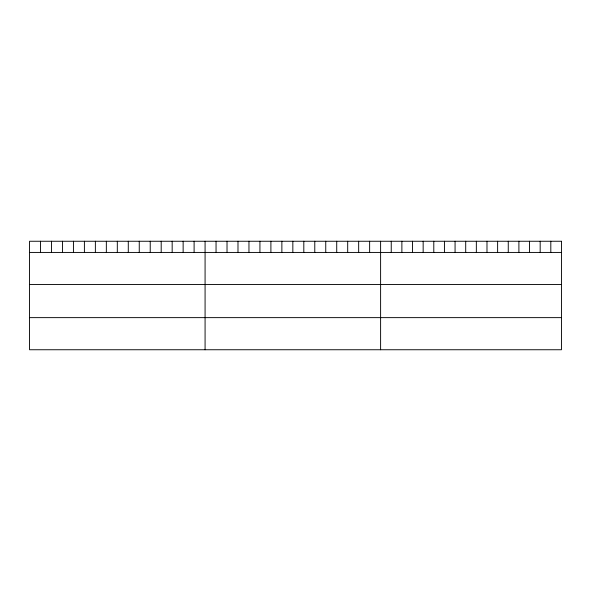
<?xml version="1.0" encoding="UTF-8"?>
<svg xmlns="http://www.w3.org/2000/svg" width="591" height="591" viewBox="0 0 591 591"><rect width="100%" height="100%" fill="white"/><g stroke="black" fill="none" stroke-linecap="round" stroke-linejoin="round"><path stroke-width="0.89" d="M29.55 252.431L561.45 252.431M29.55 284.544L561.45 284.544M29.55 317.633L561.45 317.633M550.812 241.254L550.812 252.431M540.174 241.254L540.174 252.431M529.536 241.254L529.536 252.431M518.898 241.254L518.898 252.431M508.26 241.254L508.26 252.431M497.622 241.254L497.622 252.431M486.984 241.254L486.984 252.431M476.346 241.254L476.346 252.431M465.708 241.254L465.708 252.431M455.07 241.254L455.07 252.431M444.432 241.254L444.432 252.431M433.794 241.254L433.794 252.431M423.156 241.254L423.156 252.431M412.518 241.254L412.518 252.431M401.88 241.254L401.88 252.431M391.242 241.254L391.242 252.431M380.604 241.254L380.604 349.746M369.634 241.254L369.634 252.431M358.663 241.254L358.663 252.431M347.693 241.254L347.693 252.431M336.722 241.254L336.722 252.431M325.752 241.254L325.752 252.431M314.781 241.254L314.781 252.431M303.811 241.254L303.811 252.431M292.84 241.254L292.84 252.431M281.87 241.254L281.87 252.431M270.9 241.254L270.9 252.431M259.929 241.254L259.929 252.431M248.959 241.254L248.959 252.431M237.988 241.254L237.988 252.431M227.018 241.254L227.018 252.431M216.047 241.254L216.047 252.431M205.077 241.254L205.077 349.746M194.107 241.254L194.107 252.431M183.136 241.254L183.136 252.431M172.166 241.254L172.166 252.431M161.195 241.254L161.195 252.431M150.225 241.254L150.225 252.431M139.254 241.254L139.254 252.431M128.284 241.254L128.284 252.431M117.314 241.254L117.314 252.431M106.343 241.254L106.343 252.431M95.373 241.254L95.373 252.431M84.402 241.254L84.402 252.431M73.432 241.254L73.432 252.431M62.461 241.254L62.461 252.431M51.491 241.254L51.491 252.431M40.52 241.254L40.52 252.431M561.45 241.254L29.55 241.254L29.55 349.746L561.45 349.746L561.45 241.254"/></g></svg>
